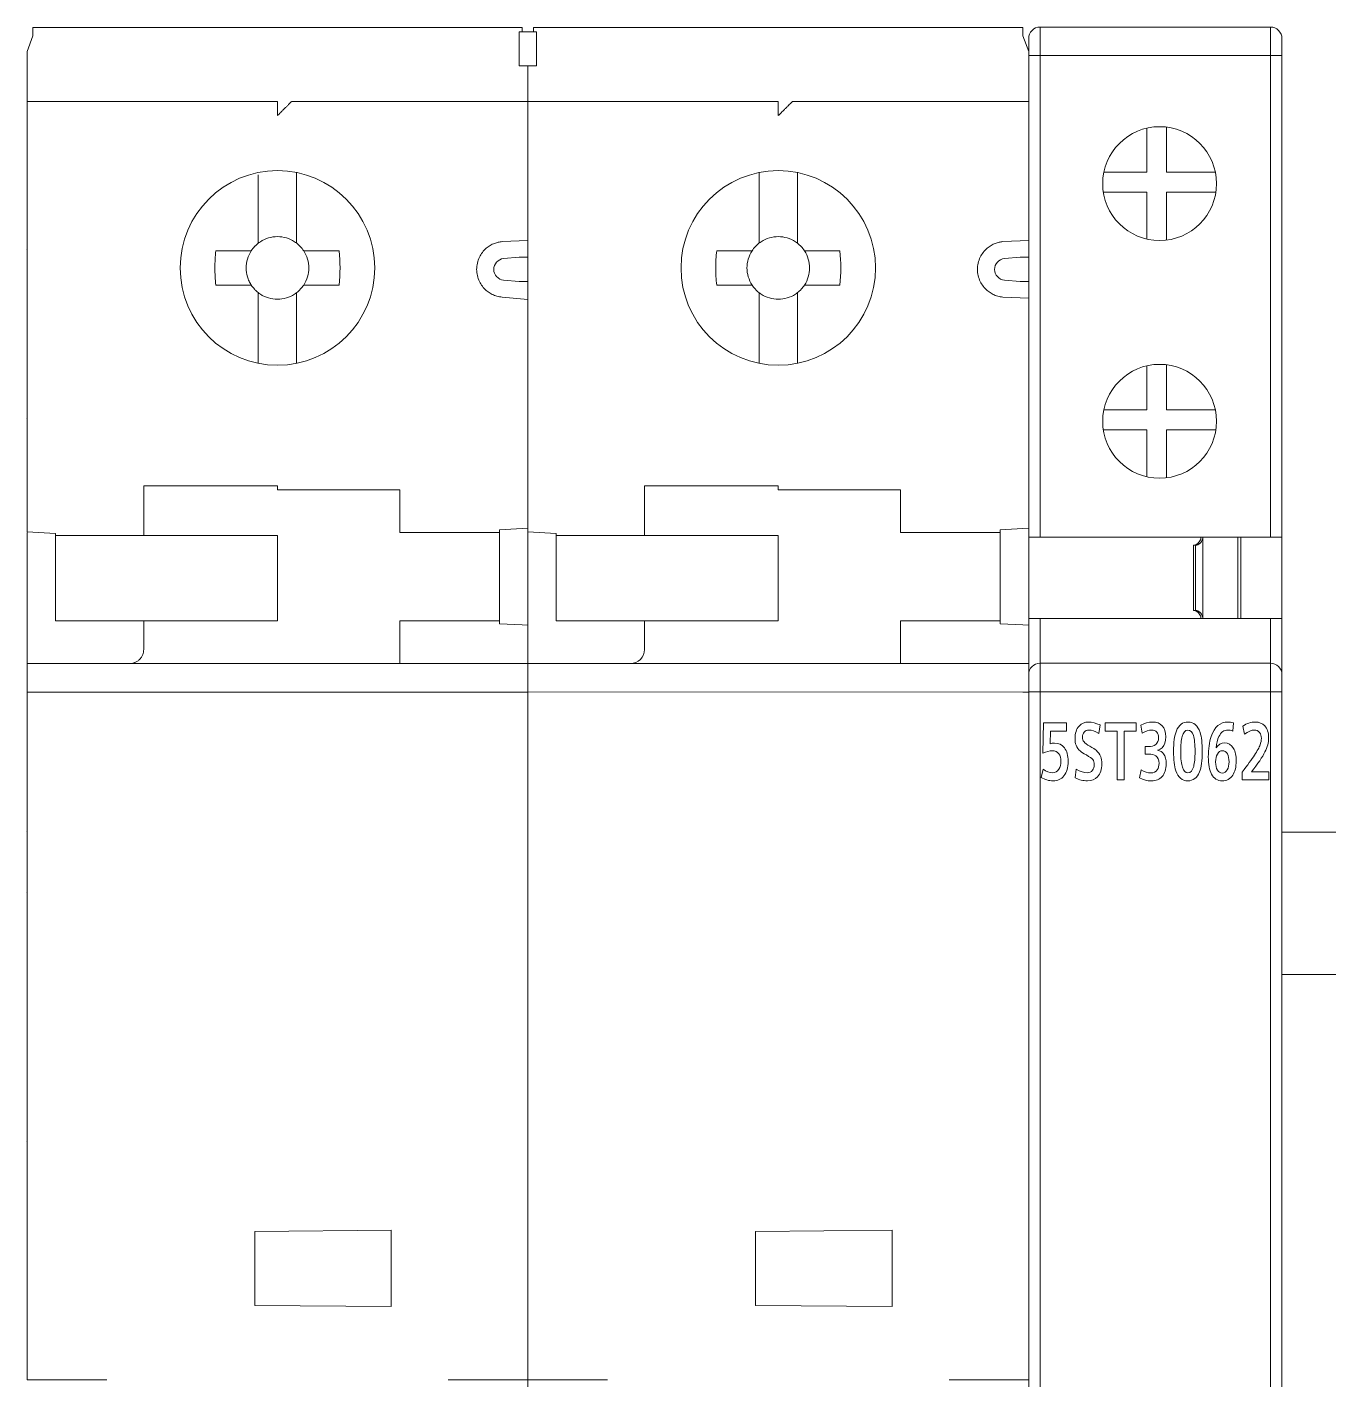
# Model space of a CAD drawing. Header units: millimetres. Extents: x 4137 to 6698, y 1400 to 3585.
# Drawn here: x 4606.22 to 4651.97, y 3019.04 to 3066.57 of the extents above; entities that cross this region are included whole.
import ezdxf

# ---------------------------------------------------------------- set-up
doc = ezdxf.new("R2010")
doc.units = ezdxf.units.MM
doc.layers.add('000-PI-Oprema', color=30, linetype='Continuous', lineweight=5)
doc.layers.add('002-PI-Kabelska kanalica', color=150, linetype='Continuous')

msp = doc.modelspace()

# ---------------------------------------------------------------- linework, layer by layer
at = {"layer": '000-PI-Oprema', "color": 0, "lineweight": 0}
for p, q in [((4606.422, 3066.253), (4606.222, 3065.703)), ((4606.422, 3066.553), (4611.222, 3066.553)), ((4611.222, 3066.553), (4618.842, 3066.553)), ((4618.842, 3066.553), (4623.622, 3066.553)), ((4623.522, 3066.403), (4623.622, 3066.403)), ((4623.622, 3066.403), (4624.022, 3066.403)), ((4624.022, 3066.553), (4628.822, 3066.553)), ((4624.022, 3066.403), (4624.122, 3066.403)), ((4628.822, 3066.553), (4636.442, 3066.553)), ((4636.442, 3066.553), (4641.222, 3066.553)), ((4641.422, 3065.703), (4641.222, 3066.253)), ((4606.222, 3065.703), (4606.222, 3063.103)), ((4641.422, 3065.703), (4641.422, 3063.103)), ((4623.522, 3065.203), (4623.522, 3065.503)), ((4624.122, 3065.203), (4623.522, 3065.203)), ((4623.822, 3065.203), (4623.822, 3059.383)), ((4624.122, 3065.203), (4624.122, 3065.503)), ((4615.022, 3063.953), (4606.222, 3063.953)), ((4615.522, 3063.953), (4623.622, 3063.953)), ((4623.622, 3063.953), (4632.622, 3063.953)), ((4633.122, 3063.953), (4641.422, 3063.953)), ((4606.222, 3063.103), (4606.222, 3048.832)), ((4641.422, 3063.103), (4641.422, 3059.383)), ((4615.697, 3061.379), (4615.697, 3061.454)), ((4631.947, 3061.454), (4631.947, 3061.379)), ((4633.297, 3061.379), (4633.297, 3061.454)), ((4614.347, 3061.379), (4614.347, 3059.259)), ((4615.697, 3059.259), (4615.697, 3061.379)), ((4631.947, 3061.379), (4631.947, 3059.259)), ((4633.297, 3059.259), (4633.297, 3061.379)), ((4614.347, 3058.972), (4614.347, 3059.259)), ((4615.697, 3058.972), (4615.697, 3059.259)), ((4623.822, 3059.066), (4622.916, 3059.028)), ((4623.822, 3056.723), (4623.822, 3059.383)), ((4631.947, 3058.972), (4631.947, 3059.259)), ((4633.297, 3058.972), (4633.297, 3059.259)), ((4641.422, 3059.066), (4640.516, 3059.028)), ((4606.222, 3058.753), (4606.217, 3058.739)), ((4612.859, 3058.703), (4613.716, 3058.703)), ((4616.329, 3058.703), (4617.186, 3058.703)), ((4630.459, 3058.703), (4631.316, 3058.703)), ((4633.929, 3058.703), (4634.786, 3058.703)), ((4623.522, 3058.479), (4622.968, 3058.43)), ((4641.122, 3058.479), (4640.568, 3058.43)), ((4641.422, 3058.479), (4641.422, 3057.627)), ((4623.522, 3057.627), (4622.968, 3057.676)), ((4641.122, 3057.627), (4640.568, 3057.676)), ((4612.859, 3057.503), (4613.716, 3057.503)), ((4614.347, 3056.947), (4614.347, 3057.235)), ((4615.697, 3056.947), (4615.697, 3057.235)), ((4617.186, 3057.503), (4616.329, 3057.503)), ((4630.459, 3057.503), (4631.316, 3057.503)), ((4631.947, 3056.947), (4631.947, 3057.235)), ((4633.297, 3056.947), (4633.297, 3057.235)), ((4634.786, 3057.503), (4633.929, 3057.503)), ((4614.347, 3056.947), (4614.347, 3054.827)), ((4615.697, 3054.827), (4615.697, 3056.947)), ((4622.916, 3057.078), (4623.822, 3056.999)), ((4623.822, 3056.723), (4623.822, 3048.956)), ((4631.947, 3056.947), (4631.947, 3054.827)), ((4633.297, 3054.827), (4633.297, 3056.947)), ((4640.516, 3057.078), (4641.422, 3057.04)), ((4641.422, 3056.723), (4641.422, 3048.956)), ((4614.347, 3054.827), (4614.347, 3054.752)), ((4615.697, 3054.752), (4615.697, 3054.827)), ((4631.947, 3054.827), (4631.947, 3054.752)), ((4633.297, 3054.752), (4633.297, 3054.827)), ((4606.222, 3052.803), (4606.217, 3052.808)), ((4641.427, 3052.603), (4641.422, 3052.603)), ((4610.322, 3050.453), (4615.022, 3050.453)), ((4610.322, 3048.703), (4610.322, 3050.453)), ((4615.022, 3050.453), (4615.022, 3050.303)), ((4615.022, 3050.303), (4619.322, 3050.303)), ((4619.322, 3050.303), (4619.322, 3048.803)), ((4632.622, 3050.453), (4627.922, 3050.453)), ((4627.922, 3048.703), (4627.922, 3050.453)), ((4632.622, 3050.303), (4632.622, 3050.453)), ((4636.922, 3050.303), (4632.622, 3050.303)), ((4636.922, 3048.803), (4636.922, 3050.303)), ((4606.422, 3048.821), (4606.222, 3048.832)), ((4606.222, 3044.627), (4606.222, 3048.803)), ((4606.422, 3048.821), (4607.222, 3048.779)), ((4607.222, 3048.779), (4607.222, 3048.703)), ((4607.222, 3048.703), (4610.322, 3048.703)), ((4607.222, 3048.703), (4607.222, 3045.703)), ((4610.322, 3048.703), (4610.722, 3048.703)), ((4610.722, 3048.703), (4615.022, 3048.703)), ((4615.022, 3048.703), (4615.022, 3045.703)), ((4619.722, 3048.803), (4619.322, 3048.803)), ((4619.722, 3048.803), (4622.822, 3048.803)), ((4622.822, 3048.903), (4623.622, 3048.945)), ((4622.822, 3048.803), (4622.822, 3048.903)), ((4622.822, 3045.703), (4622.822, 3048.803)), ((4623.622, 3048.945), (4623.822, 3048.956)), ((4623.822, 3048.956), (4623.822, 3048.832)), ((4623.822, 3048.832), (4624.022, 3048.821)), ((4623.822, 3048.803), (4623.822, 3048.832)), ((4623.822, 3048.803), (4623.822, 3045.551)), ((4624.022, 3048.821), (4624.822, 3048.779)), ((4624.822, 3048.779), (4624.822, 3048.703)), ((4624.822, 3048.703), (4627.922, 3048.703)), ((4624.822, 3048.703), (4624.822, 3045.703)), ((4627.922, 3048.703), (4628.322, 3048.703)), ((4628.322, 3048.703), (4632.622, 3048.703)), ((4632.622, 3048.703), (4632.622, 3045.703)), ((4637.322, 3048.803), (4636.922, 3048.803)), ((4640.422, 3048.803), (4637.322, 3048.803)), ((4641.222, 3048.945), (4640.422, 3048.903)), ((4640.422, 3048.803), (4640.422, 3048.903)), ((4640.422, 3045.703), (4640.422, 3048.803)), ((4641.422, 3048.956), (4641.222, 3048.945)), ((4641.422, 3048.956), (4641.422, 3045.551)), ((4606.217, 3047.798), (4606.222, 3047.803)), ((4641.422, 3048.003), (4641.427, 3048.003)), ((4607.222, 3045.703), (4610.322, 3045.703)), ((4610.722, 3045.703), (4610.322, 3045.703)), ((4610.322, 3045.703), (4610.322, 3044.703)), ((4615.022, 3045.703), (4610.722, 3045.703)), ((4619.322, 3045.703), (4619.722, 3045.703)), ((4619.322, 3044.203), (4619.322, 3045.703)), ((4622.822, 3045.703), (4619.722, 3045.703)), ((4622.822, 3045.603), (4622.822, 3045.703)), ((4622.822, 3045.603), (4623.622, 3045.561)), ((4623.622, 3045.561), (4623.822, 3045.551)), ((4623.822, 3044.627), (4623.822, 3045.551)), ((4627.922, 3045.703), (4624.822, 3045.703)), ((4627.922, 3045.703), (4628.322, 3045.703)), ((4627.922, 3045.703), (4627.922, 3044.703)), ((4632.622, 3045.703), (4628.322, 3045.703)), ((4636.922, 3045.703), (4637.322, 3045.703)), ((4636.922, 3045.703), (4636.922, 3044.203)), ((4640.422, 3045.703), (4637.322, 3045.703)), ((4640.422, 3045.603), (4640.422, 3045.703)), ((4641.222, 3045.561), (4640.422, 3045.603)), ((4641.222, 3045.561), (4641.422, 3045.551)), ((4641.422, 3045.551), (4641.422, 3043.353)), ((4606.222, 3043.353), (4606.222, 3044.627)), ((4623.822, 3044.627), (4623.822, 3043.353)), ((4606.222, 3044.203), (4623.822, 3044.203)), ((4641.422, 3044.203), (4623.822, 3044.203)), ((4606.222, 3019.036), (4606.222, 3043.353)), ((4623.822, 3043.353), (4623.822, 3043.203)), ((4641.422, 3043.353), (4641.422, 3019.186)), ((4623.622, 3043.203), (4606.222, 3043.203)), ((4623.822, 3043.203), (4623.622, 3043.203)), ((4641.222, 3043.203), (4623.822, 3043.208)), ((4623.822, 3043.203), (4623.822, 3019.036)), ((4641.222, 3043.203), (4641.422, 3043.203)), ((4606.217, 3038.298), (4606.222, 3038.303)), ((4641.422, 3038.503), (4641.427, 3038.503)), ((4606.222, 3036.753), (4606.217, 3036.753)), ((4606.222, 3036.153), (4606.217, 3036.158)), ((4641.427, 3036.158), (4641.422, 3036.153)), ((4606.222, 3029.051), (4606.221, 3029.056)), ((4641.422, 3028.753), (4641.427, 3028.748)), ((4606.217, 3027.417), (4606.222, 3027.403)), ((4641.422, 3027.503), (4641.427, 3027.517)), ((4614.222, 3024.253), (4619.022, 3024.295)), ((4614.222, 3021.653), (4614.222, 3024.253)), ((4619.022, 3024.295), (4619.022, 3021.611)), ((4631.822, 3024.253), (4636.622, 3024.295)), ((4631.822, 3021.653), (4631.822, 3024.253)), ((4636.622, 3024.295), (4636.622, 3021.611)), ((4619.022, 3021.611), (4614.222, 3021.653)), ((4636.622, 3021.611), (4631.822, 3021.653)), ((4606.422, 3019.036), (4606.222, 3019.036)), ((4606.422, 3019.036), (4609.022, 3019.036)), ((4621.022, 3019.036), (4623.622, 3019.036)), ((4623.822, 3019.036), (4623.622, 3019.036)), ((4623.822, 3019.036), (4623.822, 3017.794)), ((4624.022, 3019.036), (4623.822, 3019.036)), ((4624.022, 3019.036), (4626.622, 3019.036)), ((4638.622, 3019.036), (4641.222, 3019.036)), ((4641.222, 3019.036), (4641.422, 3019.036))]:
    msp.add_line(p, q, dxfattribs=at)
at = {"layer": '000-PI-Oprema', "color": 0, "linetype": 'ByBlock', "lineweight": 0}
for p, q in [((4641.422, 3065.566), (4641.422, 3066.166)), ((4641.822, 3066.566), (4649.922, 3066.566)), ((4641.822, 3065.566), (4641.822, 3066.566)), ((4649.922, 3065.566), (4649.922, 3066.566)), ((4650.322, 3066.166), (4650.322, 3065.566)), ((4641.422, 3048.641), (4641.422, 3065.566)), ((4641.822, 3065.566), (4641.422, 3065.566)), ((4641.822, 3048.641), (4641.822, 3065.566)), ((4641.822, 3065.566), (4649.922, 3065.566)), ((4649.922, 3048.641), (4649.922, 3065.566)), ((4650.322, 3065.566), (4649.922, 3065.566)), ((4650.322, 3065.566), (4650.322, 3048.641)), ((4645.571, 3063.014), (4645.571, 3061.466)), ((4646.271, 3063.05), (4646.271, 3061.466)), ((4644.063, 3061.466), (4645.571, 3061.466)), ((4646.271, 3061.466), (4647.982, 3061.466)), ((4644.045, 3060.766), (4645.571, 3060.766)), ((4645.571, 3060.766), (4645.571, 3059.117)), ((4646.271, 3059.081), (4646.271, 3060.766)), ((4648, 3060.766), (4646.271, 3060.766)), ((4645.571, 3054.664), (4645.571, 3053.116)), ((4646.271, 3054.7), (4646.271, 3053.116)), ((4644.063, 3053.116), (4645.571, 3053.116)), ((4646.271, 3053.116), (4647.982, 3053.116)), ((4645.571, 3052.416), (4644.045, 3052.416)), ((4645.571, 3052.416), (4645.571, 3050.767)), ((4648, 3052.416), (4646.271, 3052.416)), ((4646.271, 3050.731), (4646.271, 3052.416)), ((4641.822, 3048.641), (4641.422, 3048.641)), ((4641.422, 3048.366), (4641.422, 3048.641)), ((4649.922, 3048.641), (4641.822, 3048.641)), ((4647.546, 3048.641), (4647.546, 3045.791)), ((4648.767, 3045.791), (4648.767, 3048.641)), ((4648.872, 3048.641), (4648.872, 3045.791)), ((4650.322, 3048.641), (4649.922, 3048.641)), ((4650.322, 3048.641), (4650.322, 3045.791)), ((4641.422, 3045.791), (4641.422, 3048.366)), ((4647.212, 3046.066), (4647.212, 3048.366)), ((4647.212, 3048.366), (4647.284, 3048.366)), ((4647.284, 3046.066), (4647.284, 3048.366)), ((4647.298, 3048.366), (4647.284, 3048.366)), ((4641.422, 3043.816), (4641.422, 3045.791)), ((4641.422, 3045.791), (4641.822, 3045.791)), ((4649.922, 3045.791), (4641.822, 3045.791)), ((4641.822, 3045.791), (4641.822, 3044.216)), ((4647.284, 3046.066), (4647.212, 3046.066)), ((4647.298, 3046.066), (4647.284, 3046.066)), ((4649.922, 3045.791), (4650.322, 3045.791)), ((4649.922, 3044.216), (4649.922, 3045.791)), ((4650.322, 3045.791), (4650.322, 3043.816)), ((4641.422, 3043.216), (4641.422, 3043.816)), ((4649.922, 3044.216), (4641.822, 3044.216)), ((4641.822, 3043.216), (4641.822, 3044.216)), ((4649.922, 3043.216), (4649.922, 3044.216)), ((4650.322, 3043.816), (4650.322, 3043.216)), ((4641.422, 3016.605), (4641.422, 3043.216)), ((4641.822, 3043.216), (4641.422, 3043.216)), ((4641.822, 3016.86), (4641.822, 3043.216)), ((4649.922, 3043.216), (4641.822, 3043.216)), ((4650.322, 3043.216), (4649.922, 3043.216)), ((4649.922, 3016.86), (4649.922, 3043.216)), ((4650.322, 3043.216), (4650.322, 3016.605)), ((4650.322, 3043.216), (4650.322, 3016.605)), ((4641.921, 3041.058), (4641.945, 3042.116)), ((4641.945, 3042.116), (4642.756, 3042.116)), ((4642.756, 3042.116), (4642.756, 3041.834)), ((4643.932, 3042.048), (4643.882, 3041.751)), ((4644.111, 3041.834), (4644.111, 3042.116)), ((4644.111, 3042.116), (4645.204, 3042.116)), ((4645.204, 3042.116), (4645.204, 3041.834)), ((4645.414, 3041.759), (4645.365, 3042.041)), ((4648.616, 3042.126), (4648.595, 3041.832)), ((4649.009, 3041.718), (4648.948, 3042.009)), ((4642.186, 3041.834), (4642.175, 3041.387)), ((4642.756, 3041.834), (4642.186, 3041.834)), ((4644.529, 3041.834), (4644.111, 3041.834)), ((4644.529, 3040.116), (4644.529, 3041.834)), ((4645.204, 3041.834), (4644.78, 3041.834)), ((4644.78, 3041.834), (4644.78, 3040.116)), ((4645.516, 3041.021), (4645.516, 3041.293)), ((4641.864, 3040.206), (4641.932, 3040.494)), ((4643.055, 3040.186), (4643.09, 3040.491)), ((4644.78, 3040.116), (4644.529, 3040.116)), ((4645.322, 3040.188), (4645.374, 3040.474)), ((4648.924, 3040.116), (4648.924, 3040.394)), ((4649.864, 3040.116), (4648.924, 3040.116)), ((4649.255, 3040.398), (4649.864, 3040.398)), ((4649.864, 3040.398), (4649.864, 3040.116))]:
    msp.add_line(p, q, dxfattribs=at)
for centre in [(4646.022, 3061.066), (4646.022, 3052.716)]:
    msp.add_circle(centre, 2, dxfattribs=at)
at = {"layer": '000-PI-Oprema', "color": 0, "lineweight": 0}
for centre in [(4615.022, 3058.103), (4632.622, 3058.103)]:
    msp.add_circle(centre, 3.418, dxfattribs=at)
at = {"layer": '000-PI-Oprema', "color": 0, "linetype": 'ByBlock', "lineweight": 0}
for centre, start, end in [((4641.822, 3066.166), 90, 180), ((4649.922, 3066.166), 0, 90), ((4641.822, 3043.816), 90, 180), ((4649.922, 3043.816), 0, 90)]:
    msp.add_arc(centre, 0.4, start, end, dxfattribs=at)
at = {"layer": '000-PI-Oprema', "color": 0, "lineweight": 0}
for centre, radius, start, end in [((4615.022, 3058.103), 1.1, 123.0557, 133.0681), ((4615.022, 3058.103), 1.1, 46.9319, 56.9443), ((4632.622, 3058.103), 1.1, 123.0557, 133.0681), ((4632.622, 3058.103), 1.1, 46.9319, 56.9443), ((4615.022, 3058.103), 1.1, 136.9319, 146.9443), ((4615.022, 3058.103), 1.1, 135, 136.9319), ((4615.022, 3058.103), 1.1, 45, 46.9319), ((4615.022, 3058.103), 1.1, 43.0681, 45), ((4615.022, 3058.103), 1.1, 33.0557, 43.0681), ((4632.622, 3058.103), 1.1, 136.9319, 146.9443), ((4632.622, 3058.103), 1.1, 135, 136.9319), ((4632.622, 3058.103), 1.1, 45, 46.9319), ((4632.622, 3058.103), 1.1, 43.0681, 45), ((4632.622, 3058.103), 1.1, 33.0557, 43.0681), ((4615.022, 3058.103), 1.1, 213.0557, 223.0681), ((4615.022, 3058.103), 1.1, 226.9319, 236.9443), ((4615.022, 3058.103), 1.1, 303.0557, 313.0681), ((4615.022, 3058.103), 1.1, 313.0681, 315), ((4615.022, 3058.103), 1.1, 315, 316.9319), ((4615.022, 3058.103), 1.1, 316.9319, 326.9443), ((4632.622, 3058.103), 1.1, 213.0557, 223.0681), ((4632.622, 3058.103), 1.1, 226.9319, 236.9443), ((4632.622, 3058.103), 1.1, 303.0557, 313.0681), ((4632.622, 3058.103), 1.1, 313.0681, 315), ((4632.622, 3058.103), 1.1, 315, 316.9319), ((4632.622, 3058.103), 1.1, 316.9319, 326.9443), ((4627.422, 3044.703), 0.5, 270, 0)]:
    msp.add_arc(centre, radius, start, end, dxfattribs=at)
for points, knots in [([(4606.422, 3066.253), (4606.422, 3066.278), (4606.422, 3066.334), (4606.422, 3066.409), (4606.422, 3066.474), (4606.422, 3066.519), (4606.422, 3066.548), (4606.422, 3066.551), (4606.422, 3066.553)], [0.2613825, 0.2613825, 0.2613825, 0.2613825, 0.3685854, 0.5000663, 0.6285535, 0.7600358, 0.8779631, 1, 1, 1, 1]), ([(4623.522, 3066.403), (4623.522, 3066.384), (4623.522, 3066.329), (4623.522, 3066.215), (4623.522, 3066.056), (4623.522, 3065.879), (4623.522, 3065.692), (4623.522, 3065.566), (4623.522, 3065.503)], [0.287427, 0.287427, 0.287427, 0.287427, 0.3699948, 0.5001298, 0.629921, 0.7600558, 0.879771, 1, 1, 1, 1]), ([(4623.622, 3066.403), (4623.622, 3066.404), (4623.622, 3066.46), (4623.622, 3066.528), (4623.622, 3066.545), (4623.622, 3066.553)], [0, 0, 0, 0, 0.010834, 0.505413, 1, 1, 1, 1]), ([(4624.022, 3066.553), (4624.022, 3066.545), (4624.022, 3066.528), (4624.022, 3066.46), (4624.022, 3066.404), (4624.022, 3066.403)], [0, 0, 0, 0, 0.494587, 0.989166, 1, 1, 1, 1]), ([(4624.122, 3066.403), (4624.122, 3066.355), (4624.122, 3066.29), (4624.122, 3066.025), (4624.122, 3065.765), (4624.122, 3065.503)], [0.2858647, 0.2858647, 0.2858647, 0.2858647, 0.5, 0.5, 1, 1, 1, 1]), ([(4641.222, 3066.253), (4641.222, 3066.31), (4641.222, 3066.363), (4641.222, 3066.499), (4641.222, 3066.553), (4641.222, 3066.553)], [0.262243, 0.262243, 0.262243, 0.262243, 0.5, 0.5, 1, 1, 1, 1]), ([(4615.022, 3063.953), (4615.022, 3063.952), (4615.022, 3063.951), (4615.022, 3063.938), (4615.022, 3063.915), (4615.022, 3063.874), (4615.022, 3063.81), (4615.022, 3063.73), (4615.022, 3063.642), (4615.022, 3063.548), (4615.022, 3063.485), (4615.022, 3063.453)], [0, 0, 0, 0, 0.080758, 0.160392, 0.240099, 0.368585, 0.500066, 0.628554, 0.760036, 0.877963, 1, 1, 1, 1]), ([(4615.522, 3063.953), (4615.522, 3063.953), (4615.521, 3063.951), (4615.511, 3063.942), (4615.496, 3063.927), (4615.475, 3063.906), (4615.448, 3063.879), (4615.415, 3063.846), (4615.368, 3063.798), (4615.301, 3063.732), (4615.22, 3063.65), (4615.125, 3063.556), (4615.06, 3063.491), (4615.022, 3063.453)], [0, 0, 0, 0, 0.056117, 0.113833, 0.173777, 0.236509, 0.302522, 0.372235, 0.446007, 0.56933, 0.712859, 0.83153, 1, 1, 1, 1]), ([(4632.622, 3063.453), (4632.622, 3063.584), (4632.622, 3063.714), (4632.622, 3063.899), (4632.622, 3063.953), (4632.622, 3063.953)], [0, 0, 0, 0, 0.5, 0.5, 1, 1, 1, 1]), ([(4632.622, 3063.453), (4632.644, 3063.475), (4632.688, 3063.518), (4632.752, 3063.582), (4632.823, 3063.654), (4632.9, 3063.731), (4632.976, 3063.807), (4633.039, 3063.87), (4633.086, 3063.917), (4633.117, 3063.947), (4633.121, 3063.951), (4633.122, 3063.953)], [0, 0, 0, 0, 0.097283, 0.192791, 0.287384, 0.42418, 0.554334, 0.675821, 0.789691, 0.896334, 1, 1, 1, 1]), ([(4615.622, 3059.025), (4615.445, 3059.141), (4615.234, 3059.203), (4614.811, 3059.203), (4614.6, 3059.141), (4614.422, 3059.025)], [0, 0, 0, 0, 0.5, 0.5, 1, 1, 1, 1]), ([(4622.916, 3057.078), (4622.886, 3057.082), (4622.825, 3057.089), (4622.736, 3057.11), (4622.625, 3057.146), (4622.496, 3057.209), (4622.351, 3057.314), (4622.219, 3057.453), (4622.111, 3057.63), (4622.038, 3057.833), (4622.014, 3058.053), (4622.038, 3058.274), (4622.111, 3058.476), (4622.219, 3058.654), (4622.35, 3058.792), (4622.496, 3058.897), (4622.639, 3058.966), (4622.78, 3059.011), (4622.871, 3059.022), (4622.916, 3059.028)], [0, 0, 0, 0, 0.031513, 0.062833, 0.094232, 0.152293, 0.210532, 0.279327, 0.348301, 0.424071, 0.50002, 0.57579, 0.651739, 0.720534, 0.789508, 0.84757, 0.905809, 0.95275, 1, 1, 1, 1]), ([(4633.222, 3059.025), (4633.045, 3059.141), (4632.834, 3059.203), (4632.411, 3059.203), (4632.2, 3059.141), (4632.022, 3059.025)], [0, 0, 0, 0, 0.5, 0.5, 1, 1, 1, 1]), ([(4640.516, 3057.078), (4640.486, 3057.082), (4640.425, 3057.089), (4640.336, 3057.11), (4640.225, 3057.146), (4640.096, 3057.209), (4639.951, 3057.314), (4639.819, 3057.453), (4639.711, 3057.63), (4639.638, 3057.833), (4639.614, 3058.053), (4639.638, 3058.274), (4639.711, 3058.476), (4639.819, 3058.654), (4639.95, 3058.792), (4640.096, 3058.897), (4640.239, 3058.966), (4640.38, 3059.011), (4640.471, 3059.022), (4640.516, 3059.028)], [0, 0, 0, 0, 0.031513, 0.062833, 0.094232, 0.152293, 0.210532, 0.279327, 0.348301, 0.424071, 0.50002, 0.57579, 0.651739, 0.720534, 0.789508, 0.84757, 0.905809, 0.95275, 1, 1, 1, 1]), ([(4641.422, 3059.382), (4641.422, 3059.382), (4641.422, 3059.38), (4641.422, 3059.367), (4641.422, 3059.345), (4641.422, 3059.305), (4641.422, 3059.236), (4641.422, 3059.123), (4641.422, 3058.985), (4641.422, 3058.828), (4641.422, 3058.657), (4641.422, 3058.538), (4641.422, 3058.479)], [0, 0, 0, 0, 0.062572, 0.124512, 0.186422, 0.248903, 0.373491, 0.498598, 0.623567, 0.749199, 0.874318, 1, 1, 1, 1]), ([(4612.859, 3058.703), (4612.835, 3058.504), (4612.81, 3058.103), (4612.835, 3057.702), (4612.859, 3057.503), (4612.859, 3057.503)], [-0.000008, -0.000008, -0.000008, -0.000008, 0.499992, 0.999992, 1, 1, 1, 1]), ([(4616.329, 3058.703), (4616.261, 3058.703), (4616.137, 3058.703), (4616.005, 3058.703), (4615.944, 3058.703)], [0, 0, 0, 0, 0.54278, 1, 1, 1, 1]), ([(4630.459, 3058.703), (4630.435, 3058.504), (4630.41, 3058.103), (4630.435, 3057.702), (4630.459, 3057.503), (4630.459, 3057.503)], [0, 0, 0, 0, 0.5, 1, 1.000008, 1.000008, 1.000008, 1.000008]), ([(4633.929, 3058.703), (4633.861, 3058.703), (4633.737, 3058.703), (4633.605, 3058.703), (4633.544, 3058.703)], [0, 0, 0, 0, 0.54278, 1, 1, 1, 1]), ([(4614.101, 3057.503), (4614.102, 3057.505), (4614.101, 3057.503), (4614.1, 3057.503), (4614.1, 3057.504), (4614.1, 3057.504), (4614.1, 3057.504), (4614.099, 3057.506), (4614.097, 3057.508), (4614.094, 3057.513), (4614.088, 3057.523), (4614.076, 3057.542), (4614.053, 3057.583), (4614.011, 3057.665), (4613.946, 3057.839), (4613.922, 3057.997), (4613.922, 3058.103)], [0, 0, 0, 0, 0.000244, 0.000244, 0.000488, 0.000977, 0.001953, 0.003906, 0.007813, 0.015625, 0.03125, 0.0625, 0.125, 0.25, 0.5, 1, 1, 1, 1]), ([(4622.968, 3057.676), (4622.875, 3057.684), (4622.785, 3057.728), (4622.659, 3057.866), (4622.622, 3057.96), (4622.622, 3058.147), (4622.659, 3058.24), (4622.785, 3058.378), (4622.875, 3058.422), (4622.968, 3058.43)], [0, 0, 0, 0, 0.25, 0.25, 0.5, 0.5, 0.75, 0.75, 1, 1, 1, 1]), ([(4623.822, 3058.479), (4623.822, 3058.479), (4623.79, 3058.479), (4623.679, 3058.479), (4623.601, 3058.479), (4623.522, 3058.479)], [0, 0, 0, 0, 0.5, 0.5, 1, 1, 1, 1]), ([(4631.701, 3057.503), (4631.701, 3057.503), (4631.585, 3057.68), (4631.522, 3057.892), (4631.522, 3058.103)], [0, 0, 0, 0, 0.0000079, 0.5000079, 0.5000079, 0.5000079, 0.5000079]), ([(4640.568, 3057.676), (4640.475, 3057.684), (4640.385, 3057.728), (4640.259, 3057.866), (4640.222, 3057.96), (4640.222, 3058.147), (4640.259, 3058.24), (4640.385, 3058.378), (4640.475, 3058.422), (4640.568, 3058.43)], [0, 0, 0, 0, 0.25, 0.25, 0.5, 0.5, 0.75, 0.75, 1, 1, 1, 1]), ([(4641.422, 3058.479), (4641.422, 3058.479), (4641.39, 3058.479), (4641.279, 3058.479), (4641.201, 3058.479), (4641.122, 3058.479)], [0, 0, 0, 0, 0.5, 0.5, 1, 1, 1, 1]), ([(4623.822, 3057.627), (4623.822, 3057.627), (4623.793, 3057.627), (4623.676, 3057.627), (4623.593, 3057.627), (4623.522, 3057.627)], [0, 0, 0, 0, 0.5, 0.5, 1, 1, 1, 1]), ([(4641.422, 3057.627), (4641.422, 3057.627), (4641.393, 3057.627), (4641.276, 3057.627), (4641.193, 3057.627), (4641.122, 3057.627)], [0, 0, 0, 0, 0.5, 0.5, 1, 1, 1, 1]), ([(4641.422, 3057.627), (4641.422, 3057.598), (4641.422, 3057.538), (4641.422, 3057.45), (4641.422, 3057.364), (4641.422, 3057.253), (4641.422, 3057.121), (4641.422, 3056.984), (4641.422, 3056.87), (4641.422, 3056.788), (4641.422, 3056.734), (4641.422, 3056.727), (4641.422, 3056.724)], [0, 0, 0, 0, 0.06314, 0.125631, 0.188079, 0.251095, 0.376332, 0.501694, 0.62641, 0.751388, 0.875439, 1, 1, 1, 1]), ([(4613.716, 3057.503), (4613.784, 3057.503), (4613.908, 3057.503), (4614.04, 3057.503), (4614.101, 3057.503)], [0, 0, 0, 0, 0.54278, 1, 1, 1, 1]), ([(4614.422, 3057.181), (4614.6, 3057.066), (4614.811, 3057.003), (4615.234, 3057.003), (4615.445, 3057.066), (4615.622, 3057.181)], [0, 0, 0, 0, 0.5, 0.5, 1, 1, 1, 1]), ([(4616.329, 3057.503), (4616.261, 3057.503), (4616.137, 3057.503), (4616.005, 3057.503), (4615.944, 3057.503)], [0, 0, 0, 0, 0.540007, 1, 1, 1, 1]), ([(4631.316, 3057.503), (4631.384, 3057.503), (4631.508, 3057.503), (4631.64, 3057.503), (4631.701, 3057.503)], [0, 0, 0, 0, 0.54278, 1, 1, 1, 1]), ([(4632.022, 3057.181), (4632.2, 3057.066), (4632.411, 3057.003), (4632.834, 3057.003), (4633.045, 3057.066), (4633.222, 3057.181)], [0, 0, 0, 0, 0.5, 0.5, 1, 1, 1, 1]), ([(4633.929, 3057.503), (4633.861, 3057.503), (4633.737, 3057.503), (4633.605, 3057.503), (4633.544, 3057.503)], [0, 0, 0, 0, 0.540007, 1, 1, 1, 1]), ([(4609.822, 3044.203), (4609.843, 3044.204), (4609.881, 3044.205), (4609.933, 3044.215), (4609.976, 3044.227), (4610.034, 3044.248), (4610.101, 3044.284), (4610.178, 3044.347), (4610.241, 3044.423), (4610.287, 3044.512), (4610.317, 3044.606), (4610.321, 3044.672), (4610.322, 3044.703)], [0, 0, 0, 0, 0.090538, 0.168629, 0.234274, 0.28748, 0.430983, 0.554467, 0.680811, 0.79553, 0.900937, 1, 1, 1, 1]), ([(4641.422, 3043.353), (4641.422, 3043.352), (4641.422, 3043.35), (4641.422, 3043.335), (4641.422, 3043.307), (4641.422, 3043.263), (4641.422, 3043.223), (4641.422, 3043.203)], [0, 0, 0, 0, 0.169382, 0.332374, 0.500748, 0.7482, 1, 1, 1, 1]), ([(4623.822, 3043.303), (4623.822, 3043.299), (4623.822, 3043.293), (4623.822, 3043.225), (4623.822, 3043.208)], [0, 0, 0, 0, 0.751055, 1, 1, 1, 1])]:
    msp.add_open_spline(points, degree=3, knots=knots, dxfattribs=at)
for points in [[(4614.101, 3058.703), (4613.967, 3058.703), (4613.84, 3058.703), (4613.716, 3058.703)], [(4613.922, 3058.103), (4613.922, 3058.315), (4613.985, 3058.526), (4614.101, 3058.703)], [(4614.245, 3058.881), (4614.253, 3058.89), (4614.262, 3058.898), (4614.271, 3058.907)], [(4616.122, 3058.103), (4616.122, 3058.315), (4616.06, 3058.526), (4615.944, 3058.703)], [(4617.186, 3057.503), (4617.234, 3057.901), (4617.234, 3058.305), (4617.186, 3058.703)], [(4631.701, 3058.703), (4631.567, 3058.703), (4631.44, 3058.703), (4631.316, 3058.703)], [(4631.522, 3058.103), (4631.522, 3058.315), (4631.585, 3058.526), (4631.701, 3058.703)], [(4631.845, 3058.881), (4631.853, 3058.89), (4631.862, 3058.898), (4631.871, 3058.907)], [(4633.722, 3058.103), (4633.722, 3058.315), (4633.66, 3058.526), (4633.544, 3058.703)], [(4634.786, 3057.503), (4634.834, 3057.901), (4634.834, 3058.305), (4634.786, 3058.703)], [(4615.944, 3057.503), (4616.06, 3057.68), (4616.122, 3057.892), (4616.122, 3058.103)], [(4633.544, 3057.503), (4633.66, 3057.68), (4633.722, 3057.892), (4633.722, 3058.103)], [(4614.245, 3057.325), (4614.236, 3057.334), (4614.227, 3057.343), (4614.219, 3057.352)], [(4614.271, 3057.3), (4614.262, 3057.308), (4614.253, 3057.317), (4614.245, 3057.325)], [(4631.845, 3057.325), (4631.836, 3057.334), (4631.827, 3057.343), (4631.819, 3057.352)], [(4631.871, 3057.3), (4631.862, 3057.308), (4631.853, 3057.317), (4631.845, 3057.325)]]:
    msp.add_open_spline(points, degree=3, dxfattribs=at)
at = {"layer": '000-PI-Oprema', "color": 0, "linetype": 'ByBlock', "lineweight": 0}
for points, knots in [([(4647.218, 3048.366), (4647.238, 3048.366), (4647.279, 3048.372), (4647.34, 3048.402), (4647.396, 3048.449), (4647.441, 3048.511), (4647.467, 3048.577), (4647.475, 3048.622), (4647.476, 3048.641)], [0, 0, 0, 0, 0.175589, 0.351177, 0.526766, 0.702354, 0.877943, 1, 1, 1, 1]), ([(4647.545, 3048.641), (4647.544, 3048.629), (4647.542, 3048.617), (4647.538, 3048.595), (4647.535, 3048.585), (4647.53, 3048.565), (4647.526, 3048.556), (4647.515, 3048.527), (4647.506, 3048.51), (4647.49, 3048.485), (4647.484, 3048.476), (4647.472, 3048.461), (4647.46, 3048.446), (4647.446, 3048.433), (4647.433, 3048.421), (4647.426, 3048.416), (4647.404, 3048.4), (4647.39, 3048.391), (4647.369, 3048.381), (4647.362, 3048.379), (4647.348, 3048.374), (4647.341, 3048.372), (4647.321, 3048.367), (4647.309, 3048.366), (4647.298, 3048.366)], [0, 0, 0, 0, 0.078296, 0.078296, 0.144132, 0.144132, 0.209968, 0.209968, 0.34164, 0.34164, 0.407476, 0.407476, 0.473312, 0.539148, 0.539148, 0.604984, 0.604984, 0.736656, 0.736656, 0.802492, 0.802492, 0.868328, 0.868328, 1, 1, 1, 1]), ([(4647.476, 3045.791), (4647.475, 3045.81), (4647.467, 3045.855), (4647.441, 3045.921), (4647.396, 3045.983), (4647.34, 3046.03), (4647.279, 3046.059), (4647.238, 3046.066), (4647.218, 3046.066)], [0, 0, 0, 0, 0.122057, 0.297646, 0.473234, 0.648823, 0.824411, 1, 1, 1, 1]), ([(4647.298, 3046.066), (4647.309, 3046.066), (4647.321, 3046.064), (4647.341, 3046.06), (4647.348, 3046.058), (4647.361, 3046.053), (4647.369, 3046.05), (4647.39, 3046.04), (4647.404, 3046.032), (4647.425, 3046.016), (4647.432, 3046.011), (4647.446, 3045.998), (4647.46, 3045.985), (4647.472, 3045.971), (4647.484, 3045.955), (4647.49, 3045.947), (4647.506, 3045.922), (4647.515, 3045.904), (4647.526, 3045.876), (4647.53, 3045.866), (4647.535, 3045.847), (4647.538, 3045.837), (4647.542, 3045.815), (4647.544, 3045.803), (4647.545, 3045.791)], [0, 0, 0, 0, 0.131674, 0.131674, 0.197511, 0.197511, 0.263348, 0.263348, 0.395022, 0.395022, 0.460859, 0.460859, 0.526697, 0.592534, 0.592534, 0.658371, 0.658371, 0.790045, 0.790045, 0.855882, 0.855882, 0.921719, 0.921719, 1, 1, 1, 1]), ([(4643.085, 3041.334), (4643.061, 3041.399), (4643.05, 3041.474), (4643.05, 3041.753), (4643.099, 3041.902), (4643.277, 3042.103), (4643.389, 3042.149), (4643.649, 3042.149), (4643.782, 3042.115), (4643.932, 3042.048)], [0, 0, 0, 0, 0.147499, 0.147499, 0.478915, 0.478915, 0.764253, 0.764253, 1, 1, 1, 1]), ([(4645.365, 3042.041), (4645.497, 3042.113), (4645.633, 3042.149), (4645.918, 3042.149), (4646.031, 3042.105), (4646.198, 3041.928), (4646.241, 3041.799), (4646.241, 3041.463), (4646.199, 3041.334), (4646.113, 3041.248)], [0, 0, 0, 0, 0.239001, 0.239001, 0.484461, 0.484461, 0.74061, 0.74061, 1, 1, 1, 1]), ([(4646.593, 3040.441), (4646.539, 3040.604), (4646.513, 3040.828), (4646.513, 3041.436), (4646.545, 3041.676), (4646.696, 3042.045), (4646.834, 3042.149), (4647.222, 3042.149), (4647.362, 3042.027), (4647.497, 3041.628), (4647.523, 3041.404), (4647.523, 3040.798), (4647.49, 3040.557), (4647.34, 3040.187), (4647.204, 3040.084), (4646.816, 3040.084), (4646.672, 3040.204), (4646.593, 3040.441)], [0, 0, 0, 0, 0.102607, 0.102607, 0.215344, 0.215344, 0.359602, 0.359602, 0.508449, 0.508449, 0.605424, 0.605424, 0.712738, 0.712738, 0.850747, 0.850747, 1, 1, 1, 1]), ([(4648.007, 3041.243), (4648.086, 3041.358), (4648.185, 3041.416), (4648.438, 3041.416), (4648.542, 3041.351), (4648.683, 3041.114), (4648.715, 3040.967), (4648.715, 3040.574), (4648.674, 3040.408), (4648.505, 3040.15), (4648.383, 3040.084), (4648.056, 3040.084), (4647.929, 3040.162), (4647.772, 3040.463), (4647.734, 3040.663), (4647.734, 3041.201), (4647.769, 3041.442), (4647.951, 3041.981), (4648.147, 3042.149), (4648.473, 3042.149), (4648.536, 3042.141), (4648.616, 3042.126)], [0, 0, 0, 0, 0.089461, 0.089461, 0.19129, 0.19129, 0.276772, 0.276772, 0.371724, 0.371724, 0.473605, 0.473605, 0.585698, 0.585698, 0.686027, 0.686027, 0.793303, 0.793303, 0.969646, 0.969646, 1, 1, 1, 1]), ([(4648.948, 3042.009), (4649.09, 3042.102), (4649.235, 3042.149), (4649.523, 3042.149), (4649.635, 3042.104), (4649.808, 3041.916), (4649.853, 3041.777), (4649.853, 3041.43), (4649.81, 3041.266), (4649.635, 3040.921), (4649.478, 3040.686), (4649.255, 3040.398)], [0, 0, 0, 0, 0.197997, 0.197997, 0.390323, 0.390323, 0.600635, 0.600635, 0.791326, 0.791326, 1, 1, 1, 1]), ([(4643.366, 3041.45), (4643.401, 3041.409), (4643.468, 3041.357), (4643.677, 3041.238), (4643.751, 3041.191), (4643.87, 3041.094), (4643.925, 3041.019), (4643.979, 3040.86), (4643.991, 3040.778), (4643.991, 3040.485), (4643.942, 3040.332), (4643.756, 3040.131), (4643.636, 3040.084), (4643.342, 3040.084), (4643.199, 3040.117), (4643.055, 3040.186)], [0, 0, 0, 0, 0.06591, 0.06591, 0.134283, 0.134283, 0.266631, 0.266631, 0.375393, 0.375393, 0.604525, 0.604525, 0.8097, 0.8097, 1, 1, 1, 1]), ([(4643.376, 3041.798), (4643.334, 3041.751), (4643.312, 3041.69), (4643.312, 3041.548), (4643.33, 3041.494), (4643.366, 3041.45)], [0, 0, 0, 0, 0.539326, 0.539326, 1, 1, 1, 1]), ([(4643.882, 3041.751), (4643.749, 3041.827), (4643.635, 3041.866), (4643.471, 3041.866), (4643.417, 3041.844), (4643.376, 3041.798)], [0, 0, 0, 0, 0.576744, 0.576744, 1, 1, 1, 1]), ([(4645.924, 3041.797), (4645.882, 3041.845), (4645.821, 3041.869), (4645.651, 3041.869), (4645.541, 3041.832), (4645.414, 3041.759)], [0, 0, 0, 0, 0.463252, 0.463252, 1, 1, 1, 1]), ([(4645.516, 3041.293), (4645.552, 3041.288), (4645.584, 3041.286), (4645.737, 3041.286), (4645.829, 3041.312), (4645.954, 3041.42), (4645.988, 3041.498), (4645.988, 3041.682), (4645.967, 3041.748), (4645.924, 3041.797)], [0, 0, 0, 0, 0.066415, 0.066415, 0.367554, 0.367554, 0.712028, 0.712028, 1, 1, 1, 1]), ([(4647.22, 3040.593), (4647.253, 3040.712), (4647.269, 3040.886), (4647.269, 3041.37), (4647.25, 3041.555), (4647.169, 3041.801), (4647.103, 3041.866), (4646.922, 3041.866), (4646.855, 3041.789), (4646.782, 3041.521), (4646.766, 3041.348), (4646.766, 3040.862), (4646.785, 3040.677), (4646.867, 3040.431), (4646.932, 3040.366), (4647.112, 3040.366), (4647.179, 3040.443), (4647.22, 3040.593)], [0, 0, 0, 0, 0.111532, 0.111532, 0.232718, 0.232718, 0.368116, 0.368116, 0.509326, 0.509326, 0.615302, 0.615302, 0.730693, 0.730693, 0.859368, 0.859368, 1, 1, 1, 1]), ([(4648.595, 3041.832), (4648.528, 3041.857), (4648.472, 3041.869), (4648.288, 3041.869), (4648.179, 3041.793), (4648.051, 3041.532), (4648.019, 3041.4), (4648.007, 3041.243)], [0, 0, 0, 0, 0.154498, 0.154498, 0.648893, 0.648893, 1, 1, 1, 1]), ([(4648.924, 3040.394), (4649.114, 3040.637), (4649.258, 3040.835), (4649.458, 3041.142), (4649.524, 3041.261), (4649.584, 3041.425), (4649.599, 3041.502), (4649.599, 3041.662), (4649.578, 3041.731), (4649.535, 3041.783)], [0, 0, 0, 0, 0.241599, 0.241599, 0.48433, 0.48433, 0.720892, 0.720892, 1, 1, 1, 1]), ([(4649.535, 3041.783), (4649.487, 3041.84), (4649.427, 3041.869), (4649.254, 3041.869), (4649.139, 3041.819), (4649.009, 3041.718)], [0, 0, 0, 0, 0.421978, 0.421978, 1, 1, 1, 1]), ([(4642.175, 3041.387), (4642.227, 3041.402), (4642.279, 3041.409), (4642.481, 3041.409), (4642.598, 3041.354), (4642.765, 3041.131), (4642.807, 3040.972), (4642.807, 3040.554), (4642.758, 3040.383), (4642.572, 3040.141), (4642.445, 3040.084), (4642.128, 3040.084), (4641.989, 3040.124), (4641.864, 3040.206)], [0, 0, 0, 0, 0.060999, 0.060999, 0.245846, 0.245846, 0.438646, 0.438646, 0.644032, 0.644032, 0.829922, 0.829922, 1, 1, 1, 1]), ([(4641.932, 3040.494), (4642.046, 3040.406), (4642.153, 3040.363), (4642.355, 3040.363), (4642.43, 3040.406), (4642.53, 3040.567), (4642.554, 3040.662), (4642.554, 3040.882), (4642.53, 3040.968), (4642.432, 3041.104), (4642.354, 3041.139), (4642.156, 3041.139), (4642.047, 3041.112), (4641.921, 3041.058)], [0, 0, 0, 0, 0.183777, 0.183777, 0.364802, 0.364802, 0.526509, 0.526509, 0.682114, 0.682114, 0.849904, 0.849904, 1, 1, 1, 1]), ([(4643.671, 3040.833), (4643.638, 3040.871), (4643.564, 3040.925), (4643.343, 3041.054), (4643.273, 3041.099), (4643.239, 3041.128)], [0, 0, 0, 0, 0.523034, 0.523034, 1, 1, 1, 1]), ([(4645.947, 3041.158), (4646.043, 3041.138), (4646.114, 3041.096), (4646.225, 3040.948), (4646.256, 3040.833), (4646.256, 3040.494), (4646.207, 3040.343), (4646.021, 3040.132), (4645.896, 3040.082), (4645.589, 3040.082), (4645.452, 3040.117), (4645.322, 3040.188)], [0, 0, 0, 0, 0.141634, 0.141634, 0.328912, 0.328912, 0.577481, 0.577481, 0.802092, 0.802092, 1, 1, 1, 1]), ([(4645.374, 3040.474), (4645.49, 3040.399), (4645.604, 3040.361), (4645.818, 3040.361), (4645.892, 3040.397), (4645.982, 3040.531), (4646.003, 3040.608), (4646.003, 3040.819), (4645.965, 3040.907), (4645.834, 3041.005), (4645.748, 3041.026), (4645.605, 3041.026), (4645.565, 3041.024), (4645.516, 3041.021)], [0, 0, 0, 0, 0.211724, 0.211724, 0.403351, 0.403351, 0.56896, 0.56896, 0.788487, 0.788487, 0.955678, 0.955678, 1, 1, 1, 1]), ([(4648.053, 3041.024), (4648.012, 3040.954), (4647.991, 3040.862), (4647.991, 3040.628), (4648.013, 3040.532), (4648.056, 3040.463)], [0, 0, 0, 0, 0.4819, 0.4819, 1, 1, 1, 1]), ([(4648.056, 3040.463), (4648.101, 3040.393), (4648.158, 3040.357), (4648.3, 3040.357), (4648.358, 3040.394), (4648.442, 3040.54), (4648.463, 3040.636), (4648.463, 3040.87), (4648.444, 3040.961), (4648.365, 3041.103), (4648.307, 3041.141), (4648.159, 3041.141), (4648.1, 3041.102), (4648.053, 3041.024)], [0, 0, 0, 0, 0.167151, 0.167151, 0.337013, 0.337013, 0.499217, 0.499217, 0.654961, 0.654961, 0.829259, 0.829259, 1, 1, 1, 1]), ([(4643.09, 3040.491), (4643.243, 3040.408), (4643.372, 3040.366), (4643.56, 3040.366), (4643.622, 3040.395), (4643.706, 3040.506), (4643.726, 3040.574), (4643.726, 3040.732), (4643.708, 3040.79), (4643.671, 3040.833)], [0, 0, 0, 0, 0.317436, 0.317436, 0.566113, 0.566113, 0.793249, 0.793249, 1, 1, 1, 1])]:
    msp.add_open_spline(points, degree=3, knots=knots, dxfattribs=at)
for points in [[(4643.239, 3041.128), (4643.166, 3041.187), (4643.114, 3041.256), (4643.085, 3041.334)], [(4646.113, 3041.248), (4646.073, 3041.205), (4646.018, 3041.176), (4645.947, 3041.158)]]:
    msp.add_open_spline(points, degree=3, dxfattribs=at)
at = {"layer": '002-PI-Kabelska kanalica', "color": 0, "linetype": 'ByBlock', "lineweight": 0, "ltscale": 0.25}
for p, q in [((4650.322, 3038.278), (4796.706, 3038.278)), ((4650.322, 3033.278), (4796.706, 3033.278))]:
    msp.add_line(p, q, dxfattribs=at)

doc.saveas('drawing.dxf')
